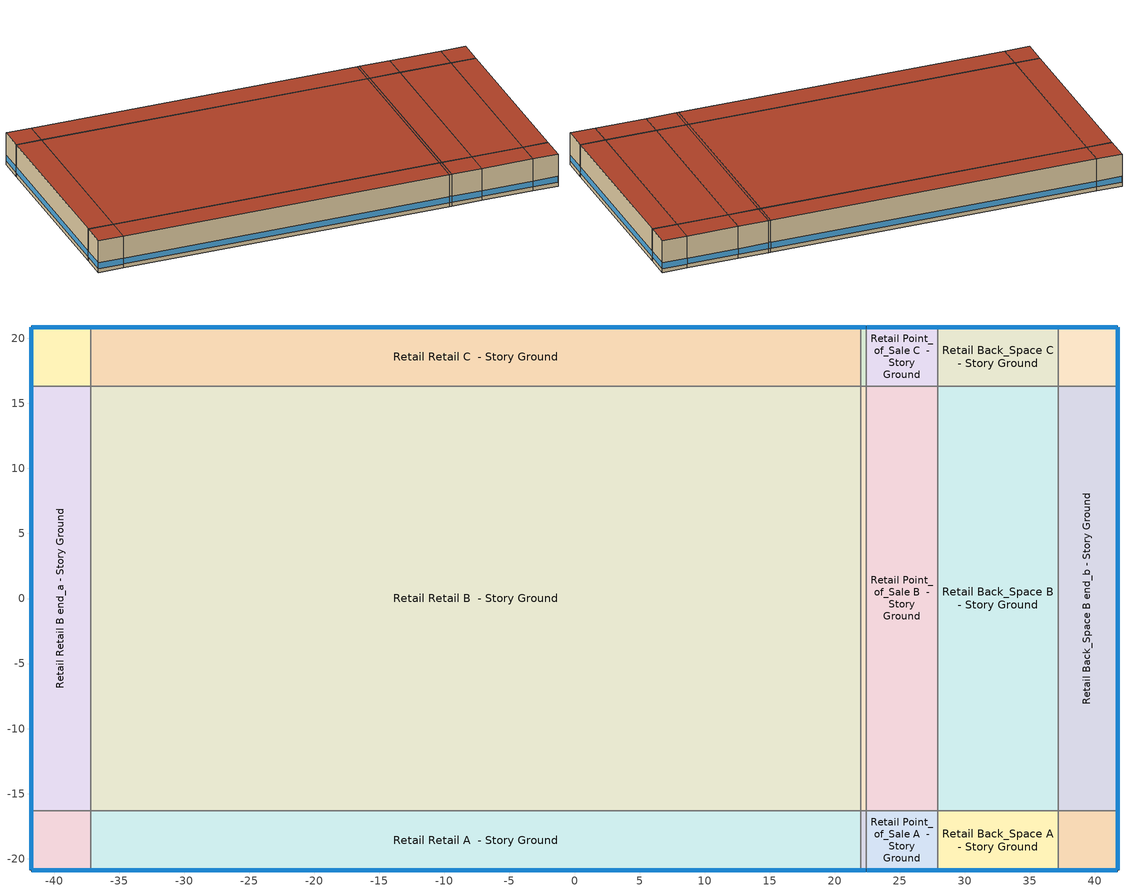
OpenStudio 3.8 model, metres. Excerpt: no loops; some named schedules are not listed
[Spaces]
Retail Retail A end_a - Story Ground
 floor ground (Foundation F 126 Perim 914 Area 209): -41.74,-20.87 -41.74,-16.3 -37.16,-16.3 -37.16,-20.87 z0
 wall outside: -41.74,-16.3 -41.74,-20.87 -37.16,-20.87 z0:6.1
 wall to Retail Retail B end_a - Story Ground: -37.16,-16.3 -41.74,-16.3 z0:6.1
 wall to Retail Retail A  - Story Ground: -37.16,-20.87 -37.16,-16.3 z0:6.1
 window (Window U-1.01 SHGC 0.58): -41.74,-16.32 -41.74,-20.84 / -41.71,-20.87 -37.19,-20.87 z0.76:1.87
 roof outside: -37.16,-20.87 -37.16,-16.3 -41.74,-16.3 -41.74,-20.87 z6.1
Retail Retail B end_a - Story Ground
 floor ground (Foundation F 126 Perim 3259 Area 14901): -41.74,-16.3 -41.74,16.3 -37.16,16.3 -37.16,-16.3 z0
 wall outside: -41.74,16.3 -41.74,-16.3 z0:6.1
 wall to Retail Retail C end_a - Story Ground: -37.16,16.3 -41.74,16.3 z0:6.1
 wall to Retail Retail B  - Story Ground: -37.16,-16.3 -37.16,16.3 z0:6.1
 window (Window U-1.01 SHGC 0.58): -41.74,16.27 -41.74,-16.27 z0.76:1.86
 roof outside: -37.16,-16.3 -37.16,16.3 -41.74,16.3 -41.74,-16.3 z6.1
Retail Retail C end_a - Story Ground
 floor ground (Foundation F 126 Perim 914 Area 209): -41.74,16.3 -41.74,20.87 -37.16,20.87 -37.16,16.3 z0
 wall outside: -37.16,20.87 -41.74,20.87 -41.74,16.3 z0:6.1
 wall to Retail Retail C  - Story Ground: -37.16,16.3 -37.16,20.87 z0:6.1
 window (Window U-1.01 SHGC 0.58): -41.74,20.84 -41.74,16.32 / -37.19,20.87 -41.71,20.87 z0.76:1.87
 roof outside: -37.16,16.3 -37.16,20.87 -41.74,20.87 -41.74,16.3 z6.1
Retail Retail A  - Story Ground
 floor ground (Foundation F 126 Perim 5916 Area 27048): -37.16,-20.87 -37.16,-16.3 22,-16.3 22,-20.87 z0
 wall outside: -37.16,-20.87 22,-20.87 z0:6.1
 wall to Retail Retail B  - Story Ground: 22,-16.3 -37.16,-16.3 z0:6.1
 wall to Retail Entry A  - Story Ground: 22,-20.87 22,-16.3 z0:6.1
 window (Window U-1.01 SHGC 0.58): -37.14,-20.87 21.97,-20.87 z0.76:1.86
 roof outside: 22,-20.87 22,-16.3 -37.16,-16.3 -37.16,-20.87 z6.1
Retail Retail B  - Story Ground
 floor ground (Foundation F 126 Perim 0 Area 192816): -37.16,-16.3 -37.16,16.3 22,16.3 22,-16.3 z0
 wall to Retail Retail C  - Story Ground: 22,16.3 -37.16,16.3 z0:6.1
 wall to Retail Entry B  - Story Ground: 22,-16.3 22,16.3 z0:6.1
 roof outside: 22,-16.3 22,16.3 -37.16,16.3 -37.16,-16.3 z6.1
Retail Retail C  - Story Ground
 floor ground (Foundation F 126 Perim 5916 Area 27048): -37.16,16.3 -37.16,20.87 22,20.87 22,16.3 z0
 wall outside: 22,20.87 -37.16,20.87 z0:6.1
 wall to Retail Entry C  - Story Ground: 22,16.3 22,20.87 z0:6.1
 window (Window U-1.01 SHGC 0.58): 21.97,20.87 -37.14,20.87 z0.76:1.86
 roof outside: 22,16.3 22,20.87 -37.16,20.87 -37.16,16.3 z6.1
Retail Entry A  - Story Ground
 floor ground (Foundation F 126 Perim 043 Area 198): 22,-20.87 22,-16.3 22.43,-16.3 22.43,-20.87 z0
 wall outside: 22,-20.87 22.43,-20.87 z0:6.1
 wall to Retail Entry B  - Story Ground: 22.43,-16.3 22,-16.3 z0:6.1
 wall to Retail Point_of_Sale A  - Story Ground: 22.43,-20.87 22.43,-16.3 z0:6.1
 window (Window U-1.01 SHGC 0.58): 22.02,-20.87 22.4,-20.87 z0.76:2
 roof outside: 22.43,-20.87 22.43,-16.3 22,-16.3 22,-20.87 z6.1
Retail Entry B  - Story Ground
 floor ground (Foundation F 126 Perim 0 Area 1415): 22,-16.3 22,16.3 22.43,16.3 22.43,-16.3 z0
 wall to Retail Entry C  - Story Ground: 22.43,16.3 22,16.3 z0:6.1
 wall to Retail Point_of_Sale B  - Story Ground: 22.43,-16.3 22.43,16.3 z0:6.1
 roof outside: 22.43,-16.3 22.43,16.3 22,16.3 22,-16.3 z6.1
Retail Entry C  - Story Ground
 floor ground (Foundation F 126 Perim 043 Area 198): 22,16.3 22,20.87 22.43,20.87 22.43,16.3 z0
 wall outside: 22.43,20.87 22,20.87 z0:6.1
 wall to Retail Point_of_Sale C  - Story Ground: 22.43,16.3 22.43,20.87 z0:6.1
 window (Window U-1.01 SHGC 0.58): 22.4,20.87 22.02,20.87 z0.76:2
 roof outside: 22.43,16.3 22.43,20.87 22,20.87 22,16.3 z6.1
Retail Point_of_Sale A  - Story Ground
 floor ground (Foundation F 126 Perim 548 Area 2507): 22.43,-20.87 22.43,-16.3 27.91,-16.3 27.91,-20.87 z0
 wall outside: 22.43,-20.87 27.91,-20.87 z0:6.1
 wall to Retail Point_of_Sale B  - Story Ground: 27.91,-16.3 22.43,-16.3 z0:6.1
 wall to Retail Back_Space A  - Story Ground: 27.91,-20.87 27.91,-16.3 z0:6.1
 window (Window U-1.01 SHGC 0.58): 22.45,-20.87 27.89,-20.87 z0.76:1.87
 roof outside: 27.91,-20.87 27.91,-16.3 22.43,-16.3 22.43,-20.87 z6.1
Retail Point_of_Sale B  - Story Ground
 floor ground (Foundation F 126 Perim 0 Area 17874): 22.43,-16.3 22.43,16.3 27.91,16.3 27.91,-16.3 z0
 wall to Retail Point_of_Sale C  - Story Ground: 27.91,16.3 22.43,16.3 z0:6.1
 wall to Retail Back_Space B  - Story Ground: 27.91,-16.3 27.91,16.3 z0:6.1
 roof outside: 27.91,-16.3 27.91,16.3 22.43,16.3 22.43,-16.3 z6.1
Retail Point_of_Sale C  - Story Ground
 floor ground (Foundation F 126 Perim 548 Area 2507): 22.43,16.3 22.43,20.87 27.91,20.87 27.91,16.3 z0
 wall outside: 27.91,20.87 22.43,20.87 z0:6.1
 wall to Retail Back_Space C  - Story Ground: 27.91,16.3 27.91,20.87 z0:6.1
 window (Window U-1.01 SHGC 0.58): 27.89,20.87 22.45,20.87 z0.76:1.87
 roof outside: 27.91,16.3 27.91,20.87 22.43,20.87 22.43,16.3 z6.1
Retail Back_Space A  - Story Ground
 floor ground (Foundation F 126 Perim 925 Area 423): 27.91,-20.87 27.91,-16.3 37.16,-16.3 37.16,-20.87 z0
 wall outside: 27.91,-20.87 37.16,-20.87 z0:6.1
 wall to Retail Back_Space B  - Story Ground: 37.16,-16.3 27.91,-16.3 z0:6.1
 wall to Retail Back_Space A end_b - Story Ground: 37.16,-20.87 37.16,-16.3 z0:6.1
 window (Window U-1.01 SHGC 0.58): 27.94,-20.87 37.14,-20.87 z0.76:1.87
 roof outside: 37.16,-20.87 37.16,-16.3 27.91,-16.3 27.91,-20.87 z6.1
Retail Back_Space B  - Story Ground
 floor ground (Foundation F 126 Perim 0 Area 30152): 27.91,-16.3 27.91,16.3 37.16,16.3 37.16,-16.3 z0
 wall to Retail Back_Space C  - Story Ground: 37.16,16.3 27.91,16.3 z0:6.1
 wall to Retail Back_Space B end_b - Story Ground: 37.16,-16.3 37.16,16.3 z0:6.1
 roof outside: 37.16,-16.3 37.16,16.3 27.91,16.3 27.91,-16.3 z6.1
Retail Back_Space C  - Story Ground
 floor ground (Foundation F 126 Perim 925 Area 423): 27.91,16.3 27.91,20.87 37.16,20.87 37.16,16.3 z0
 wall outside: 37.16,20.87 27.91,20.87 z0:6.1
 wall to Retail Back_Space C end_b - Story Ground: 37.16,16.3 37.16,20.87 z0:6.1
 window (Window U-1.01 SHGC 0.58): 37.14,20.87 27.94,20.87 z0.76:1.87
 roof outside: 37.16,16.3 37.16,20.87 27.91,20.87 27.91,16.3 z6.1
Retail Back_Space A end_b - Story Ground
 floor ground (Foundation F 126 Perim 914 Area 209): 37.16,-20.87 37.16,-16.3 41.74,-16.3 41.74,-20.87 z0
 wall outside: 37.16,-20.87 41.74,-20.87 41.74,-16.3 z0:6.1
 wall to Retail Back_Space B end_b - Story Ground: 41.74,-16.3 37.16,-16.3 z0:6.1
 window (Window U-1.01 SHGC 0.58): 37.19,-20.87 41.71,-20.87 / 41.74,-20.84 41.74,-16.32 z0.76:1.87
 roof outside: 41.74,-20.87 41.74,-16.3 37.16,-16.3 37.16,-20.87 z6.1
Retail Back_Space B end_b - Story Ground
 floor ground (Foundation F 126 Perim 3259 Area 14901): 37.16,-16.3 37.16,16.3 41.74,16.3 41.74,-16.3 z0
 wall outside: 41.74,-16.3 41.74,16.3 z0:6.1
 wall to Retail Back_Space C end_b - Story Ground: 41.74,16.3 37.16,16.3 z0:6.1
 window (Window U-1.01 SHGC 0.58): 41.74,-16.27 41.74,16.27 z0.76:1.86
 roof outside: 41.74,-16.3 41.74,16.3 37.16,16.3 37.16,-16.3 z6.1
Retail Back_Space C end_b - Story Ground
 floor ground (Foundation F 126 Perim 914 Area 209): 37.16,16.3 37.16,20.87 41.74,20.87 41.74,16.3 z0
 wall outside: 41.74,16.3 41.74,20.87 37.16,20.87 z0:6.1
 window (Window U-1.01 SHGC 0.58): 41.71,20.87 37.19,20.87 / 41.74,16.32 41.74,20.84 z0.76:1.87
 roof outside: 41.74,16.3 41.74,20.87 37.16,20.87 37.16,16.3 z6.1
[Site]
Phoenix Deer Valley_AZ_USA: Latitude {deg}=33.69; Longitude {deg}=-112.08; Time Zone {hr}=-7; Elevation {m}=450; Terrain=City
[Site:WaterMainsTemperature]
Calculation Method=Correlation; Annual Average Outdoor Air Temperature {C}=23.2; Maximum Difference In Monthly Average Outdoor Air Temperatures {deltaC}=22.2
[SizingPeriod:DesignDay] Barometric Pressure {Pa}=96035; Rain Indicator=No; Snow Indicator=No; Day of Month=21; Daylight Saving Time Indicator=No; Humidity Condition Type=Wetbulb; Dry-Bulb Temperature Range Modifier Type=DefaultMultipliers
Name | Maximum Dry-Bulb Temperature {C} | Daily Dry-Bulb Temperature Range {deltaC} | Wind Speed {m/s} | Wind Direction {deg} | Month | Day Type | Wetbulb or DewPoint at Maximum Dry-Bulb {C} | Solar Model Indicator | ASHRAE Clear Sky Optical Depth for Beam Irradiance | ASHRAE Clear Sky Optical Depth for Diffuse Irradiance | Sky Clearness
Phoenix Deer Valley Ann Clg .4% Condns DB=>MWB 1 | 42.4 | 11.6 | 4.6 | 250 | 7 | SummerDesignDay | 20.7 | ASHRAETau | 0.359 | 2.367
Phoenix Deer Valley Ann Clg .4% Condns WB=>MDB 1 | 34.4 | 11.6 | 4.6 | 250 | 7 | SummerDesignDay | 23.9 | ASHRAETau | 0.359 | 2.367
Phoenix Deer Valley Ann Htg 99.6% Condns DB 1 | 2.8 | 0 | 1.3 | 30 | 12 | WinterDesignDay | 2.8 | ASHRAEClearSky |  |  | 0
Phoenix Deer Valley August .4% Condns DB=>MCWB 1 | 42.7 | 11.1 | 4.6 | 250 | 8 | SummerDesignDay | 21.7 | ASHRAETau | 0.374 | 2.365
[ClimateZones]
Climate Zone Institution Name 1=ASHRAE; Climate Zone Document Name 1=ANSI/ASHRAE Standard 169; Climate Zone Document Year 1=2006; Climate Zone Value 1=ASHRAE 169-2013-2B
[Building]
ComStock DOE Ref Pre-1980|RetailStandalone: North Axis {deg}=45; Default Construction Set=ComStock DOE Ref Pre-1980 - Retail - ASHRAE 169-2013-2B; Default Schedule Set=Building Default Schedule Set; Standards Building Type=Retail
[Site:GroundTemperature:FCfactorMethod]
January Ground Temperature {C}=20.9; February Ground Temperature {C}=15.4; March Ground Temperature {C}=11.9; April Ground Temperature {C}=14.8; May Ground Temperature {C}=12.7; June Ground Temperature {C}=15.4; July Ground Temperature {C}=23.3; August Ground Temperature {C}=26.3; September Ground Temperature {C}=31.2; October Ground Temperature {C}=30.4; November Ground Temperature {C}=29.8; December Ground Temperature {C}=27.8
[Construction:FfactorGroundFloor] F-Factor {W/m-K}=1.26344
Name | Area {m2} | PerimeterExposed {m}
Foundation F 126 Perim 914 Area 209 | 20.9032 | 9.144
Foundation F 126 Perim 3259 Area 14901 | 149.013 | 32.5925
Foundation F 126 Perim 925 Area 423 | 42.2961 | 9.25112
Foundation F 126 Perim 0 Area 30152 | 301.517 | 0
Foundation F 126 Perim 5916 Area 27048 | 270.478 | 59.1596
Foundation F 126 Perim 0 Area 192816 | 1928.16 | 0
Foundation F 126 Perim 0 Area 1415 | 14.1471 | 0
Foundation F 126 Perim 043 Area 198 | 1.98452 | 0.434059
Foundation F 126 Perim 548 Area 2507 | 25.0736 | 5.48417
Foundation F 126 Perim 0 Area 17874 | 178.743 | 0
[DefaultConstructionSet]
ComStock DOE Ref Pre-1980 - Retail - ASHRAE 169-2013-2B: Default Exterior Surface Constructions=Default Surface Constructions 1; Default Interior Surface Constructions=Default Surface Constructions 2; Default Ground Contact Surface Constructions=Default Surface Constructions 3; Default Exterior SubSurface Constructions=Default Sub Surface Constructions 1; Default Interior SubSurface Constructions=Default Sub Surface Constructions 2; Interior Partition Construction=Typical Interior Partition
[DefaultSurfaceConstructions]
Name | Floor Construction | Wall Construction | Roof Ceiling Construction
Default Surface Constructions 1 | Typical Insulated Exterior Mass Floor | Typical Insulated Exterior Mass Wall R-4.35 | Typical IEAD Roof R-10.0
Default Surface Constructions 2 | Typical Interior Floor | Typical Interior Wall | Typical Interior Ceiling
Default Surface Constructions 3 | Typical Insulated Carpeted 6in Slab Floor | Typical Insulated Basement Mass Wall
[Construction]
Typical Insulated Exterior Mass Floor: 4 in. Normalweight Concrete Floor, Typical Carpet Pad
Typical IEAD Roof R-10.0: Roof Membrane, Typical Insulation R-8.88, Metal Roof Surface
Typical Interior Floor: 100mm Normalweight concrete floor, CP02 CARPET PAD
Typical Interior Wall: G01 13mm gypsum board, G01 13mm gypsum board
Typical Interior Ceiling: CP02 CARPET PAD, 100mm Normalweight concrete floor
Typical Insulated Carpeted 6in Slab Floor: 6 in. Normalweight Concrete Floor, Typical Carpet Pad
Typical Insulated Basement Mass Wall: 8 in. Concrete Block Basement Wall
U 1.22 SHGC 0.54 Simple Glazing Window U-1.22 SHGC 0.54: U 1.22 SHGC 0.54 Simple Glazing U-1.22 SHGC 0.54
U 1.22 SHGC 0.54 Simple Glazing Window U-1.22 SHGC 0.54 1: U 1.22 SHGC 0.54 Simple Glazing U-1.22 SHGC 0.54 1
Typical Insulated Metal Door: F08 Metal surface, Typical Insulation R-1.96
U 0.88 SHGC 0.16 Sgl Ref-A-L Clr 6mm: REF A CLEAR LO 6MM
Typical Overhead Door: Typical Insulation R-1.96
Typical Interior Window: Clear 3mm
Typical Interior Door; Typical Interior Partition: G05 25mm wood
Typical Insulated Exterior Mass Wall R-4.35: 1IN Stucco, 8IN CONCRETE HW RefBldg, Typical Insulation R-1.96, 1/2IN Gypsum
InteriorFurnishings 1: Std Wood 6inch 1
Window U-1.01 SHGC 0.58: Simple Glazing Single - No LowE - Tinted/Reflective - Aluminum
[Material] Thermal Absorptance=0.9
Name | Roughness | Thickness {m} | Conductivity {W/m-K} | Density {kg/m3} | Specific Heat {J/kg-K} | Solar Absorptance | Visible Absorptance
4 in. Normalweight Concrete Floor | MediumRough | 0.1016 | 2.31 | 2322 | 832 | 0.7 | 0.7
Roof Membrane | VeryRough | 0.0095 | 0.16 | 1121.29 | 1460 | 0.7 | 0.7
Metal Roof Surface; F08 Metal surface | Smooth | 0.0008 | 45.28 | 7824 | 500 | 0.7 | 0.7
100mm Normalweight concrete floor | MediumRough | 0.1016 | 2.31045 | 2322 | 832.557 | 0.7 | 0.7
G01 13mm gypsum board | Smooth | 0.0127 | 0.160031 | 800.001 | 1090.73 | 0.7 | 0.5
6 in. Normalweight Concrete Floor | MediumRough | 0.1524 | 2.31 | 2322 | 832 | 0.7 | 0.7
8 in. Concrete Block Basement Wall | MediumRough | 0.2032 | 1.326 | 1842 | 912 | 0.7 | 0.7
G05 25mm wood | MediumSmooth | 0.0254 | 0.15 | 608 | 1630 | 0.5 | 0.5
1IN Stucco | Smooth | 0.0253 | 0.6918 | 1858 | 837 | 0.7 | 0.92
8IN CONCRETE HW RefBldg | Rough | 0.2032 | 1.311 | 2240 | 836.8 | 0.7 | 0.7
1/2IN Gypsum | Smooth | 0.0127 | 0.16 | 784.9 | 830 | 0.4 | 0.4
Std Wood 6inch 1 | MediumSmooth | 0.15 | 0.12 | 540 | 1210 | 0.7 | 0.7
[Material:NoMass] Roughness=Smooth; Thermal Absorptance=0.9; Solar Absorptance=0.7
Name | Thermal Resistance {m2-K/W} | Visible Absorptance
Typical Carpet Pad; CP02 CARPET PAD | 0.21648 | 0.8
Typical Insulation R-8.88 | 1.56434 | 0.7
Typical Insulation R-1.96 | 0.34506 | 0.7
[DefaultSubSurfaceConstructions]
Name | Fixed Window Construction | Operable Window Construction | Door Construction | Glass Door Construction | Overhead Door Construction | Tubular Daylight Dome Construction | Tubular Daylight Diffuser Construction
Default Sub Surface Constructions 1 | U 1.22 SHGC 0.54 Simple Glazing Window U-1.22 SHGC 0.54 | U 1.22 SHGC 0.54 Simple Glazing Window U-1.22 SHGC 0.54 1 | Typical Insulated Metal Door | U 0.88 SHGC 0.16 Sgl Ref-A-L Clr 6mm | Typical Overhead Door | Typical Interior Window | Typical Interior Window
Default Sub Surface Constructions 2 | Typical Interior Window | Typical Interior Window | Typical Interior Door
[WindowMaterial:SimpleGlazingSystem]
Name | U-Factor {W/m2-K} | Solar Heat Gain Coefficient | Visible Transmittance
U 1.22 SHGC 0.54 Simple Glazing U-1.22 SHGC 0.54; U 1.22 SHGC 0.54 Simple Glazing U-1.22 SHGC 0.54 1 | 6.92748 | 0.54 | 0.38
Simple Glazing Single - No LowE - Tinted/Reflective - Aluminum | 5.73505 | 0.579 | 0.455
[WindowMaterial:Glazing] Optical Data Type=SpectralAverage; Infrared Transmittance at Normal Incidence=0; Front Side Infrared Hemispherical Emissivity=0.84; Conductivity {W/m-K}=0.9; Dirt Correction Factor for Solar and Visible Transmittance=1; Solar Diffusing=No
Name | Thickness {m} | Solar Transmittance at Normal Incidence | Front Side Solar Reflectance at Normal Incidence | Back Side Solar Reflectance at Normal Incidence | Visible Transmittance at Normal Incidence | Front Side Visible Reflectance at Normal Incidence | Back Side Visible Reflectance at Normal Incidence | Back Side Infrared Hemispherical Emissivity
REF A CLEAR LO 6MM | 0.006 | 0.066 | 0.341 | 0.493 | 0.08 | 0.41 | 0.37 | 0.4
Clear 3mm | 0.003 | 0.837 | 0.075 | 0.075 | 0.898 | 0.081 | 0.081 | 0.84
[SpaceType] Standards Building Type=Retail
Name | Default Schedule Set | Design Specification Outdoor Air Object | Standards Space Type
Retail Entry - ComStock DOE Ref Pre-1980 | Retail Entry Schedule Set | Retail Entry Ventilation | Entry
Retail Point_of_Sale - ComStock DOE Ref Pre-1980 | Retail Point_of_Sale Schedule Set | Retail Point_of_Sale Ventilation | Point_of_Sale
Retail Back_Space - ComStock DOE Ref Pre-1980 | Retail Back_Space Schedule Set | Retail Back_Space Ventilation | Back_Space
Retail Retail - ComStock DOE Ref Pre-1980 | Retail Retail Schedule Set | Retail Retail Ventilation | Retail
[BuildingStory]
Story Ground: Nominal Z Coordinate {m}=0; Nominal Floor to Floor Height {m}=6.096
[Space] Building Story=Story Ground
Name | Space Type | Thermal Zone
Retail Retail A end_a - Story Ground | Retail Retail - ComStock DOE Ref Pre-1980 | Zone Retail Retail A end_a - Story Ground
Retail Retail B end_a - Story Ground | Retail Retail - ComStock DOE Ref Pre-1980 | Zone Retail Retail B end_a - Story Ground
Retail Retail C end_a - Story Ground | Retail Retail - ComStock DOE Ref Pre-1980 | Zone Retail Retail C end_a - Story Ground
Retail Retail A  - Story Ground | Retail Retail - ComStock DOE Ref Pre-1980 | Zone Retail Retail A  - Story Ground
Retail Retail B  - Story Ground | Retail Retail - ComStock DOE Ref Pre-1980 | Zone Retail Retail B  - Story Ground
Retail Retail C  - Story Ground | Retail Retail - ComStock DOE Ref Pre-1980 | Zone Retail Retail C  - Story Ground
Retail Entry A  - Story Ground | Retail Entry - ComStock DOE Ref Pre-1980 | Zone Retail Entry A  - Story Ground
Retail Entry B  - Story Ground | Retail Entry - ComStock DOE Ref Pre-1980 | Zone Retail Entry B  - Story Ground
Retail Entry C  - Story Ground | Retail Entry - ComStock DOE Ref Pre-1980 | Zone Retail Entry C  - Story Ground
Retail Point_of_Sale A  - Story Ground | Retail Point_of_Sale - ComStock DOE Ref Pre-1980 | Zone Retail Point_of_Sale A  - Story Ground
Retail Point_of_Sale B  - Story Ground | Retail Point_of_Sale - ComStock DOE Ref Pre-1980 | Zone Retail Point_of_Sale B  - Story Ground
Retail Point_of_Sale C  - Story Ground | Retail Point_of_Sale - ComStock DOE Ref Pre-1980 | Zone Retail Point_of_Sale C  - Story Ground
Retail Back_Space A  - Story Ground | Retail Back_Space - ComStock DOE Ref Pre-1980 | Zone Retail Back_Space A  - Story Ground
Retail Back_Space B  - Story Ground | Retail Back_Space - ComStock DOE Ref Pre-1980 | Zone Retail Back_Space B  - Story Ground
Retail Back_Space C  - Story Ground | Retail Back_Space - ComStock DOE Ref Pre-1980 | Zone Retail Back_Space C  - Story Ground
Retail Back_Space A end_b - Story Ground | Retail Back_Space - ComStock DOE Ref Pre-1980 | Zone Retail Back_Space A end_b - Story Ground
Retail Back_Space B end_b - Story Ground | Retail Back_Space - ComStock DOE Ref Pre-1980 | Zone Retail Back_Space B end_b - Story Ground
Retail Back_Space C end_b - Story Ground | Retail Back_Space - ComStock DOE Ref Pre-1980 | Zone Retail Back_Space C end_b - Story Ground
[ThermalZone] Multiplier=1; Use Ideal Air Loads=No
Name | Thermostat
Zone Retail Retail A end_a - Story Ground | Retail Retail - ComStock DOE Ref Pre-1980 Thermostat 1
Zone Retail Retail B end_a - Story Ground | Retail Retail - ComStock DOE Ref Pre-1980 Thermostat 3
Zone Retail Retail C end_a - Story Ground | Retail Retail - ComStock DOE Ref Pre-1980 Thermostat 5
Zone Retail Retail A  - Story Ground | Retail Retail - ComStock DOE Ref Pre-1980 Thermostat
Zone Retail Retail B  - Story Ground | Retail Retail - ComStock DOE Ref Pre-1980 Thermostat 2
Zone Retail Retail C  - Story Ground | Retail Retail - ComStock DOE Ref Pre-1980 Thermostat 4
Zone Retail Entry A  - Story Ground | Retail Entry - ComStock DOE Ref Pre-1980 Thermostat
Zone Retail Entry B  - Story Ground | Retail Entry - ComStock DOE Ref Pre-1980 Thermostat 1
Zone Retail Entry C  - Story Ground | Retail Entry - ComStock DOE Ref Pre-1980 Thermostat 2
Zone Retail Point_of_Sale A  - Story Ground | Retail Point_of_Sale - ComStock DOE Ref Pre-1980 Thermostat
Zone Retail Point_of_Sale B  - Story Ground | Retail Point_of_Sale - ComStock DOE Ref Pre-1980 Thermostat 1
Zone Retail Point_of_Sale C  - Story Ground | Retail Point_of_Sale - ComStock DOE Ref Pre-1980 Thermostat 2
Zone Retail Back_Space A  - Story Ground | Retail Back_Space - ComStock DOE Ref Pre-1980 Thermostat
Zone Retail Back_Space B  - Story Ground | Retail Back_Space - ComStock DOE Ref Pre-1980 Thermostat 2
Zone Retail Back_Space C  - Story Ground | Retail Back_Space - ComStock DOE Ref Pre-1980 Thermostat 4
Zone Retail Back_Space A end_b - Story Ground | Retail Back_Space - ComStock DOE Ref Pre-1980 Thermostat 1
Zone Retail Back_Space B end_b - Story Ground | Retail Back_Space - ComStock DOE Ref Pre-1980 Thermostat 3
Zone Retail Back_Space C end_b - Story Ground | Retail Back_Space - ComStock DOE Ref Pre-1980 Thermostat 5
[People:Definition] Number of People Calculation Method=People/Area; Fraction Radiant=0.3
Name | People per Space Floor Area {person/m2}
Retail Back_Space People Definition | 0.0358438
Retail Entry People Definition; Retail Point_of_Sale People Definition; Retail Retail People Definition | 0.161459
[People] Work Efficiency Schedule=Work Efficiency Schedule; Clothing Insulation Schedule=Clothing Schedule; Air Velocity Schedule=Air Velocity Schedule; Multiplier=1
Name | People Definition | Space or SpaceType
Retail Back_Space People | Retail Back_Space People Definition | Retail Back_Space - ComStock DOE Ref Pre-1980
Retail Entry People | Retail Entry People Definition | Retail Entry - ComStock DOE Ref Pre-1980
Retail Point_of_Sale People | Retail Point_of_Sale People Definition | Retail Point_of_Sale - ComStock DOE Ref Pre-1980
Retail Retail People | Retail Retail People Definition | Retail Retail - ComStock DOE Ref Pre-1980
[Lights:Definition] Design Level Calculation Method=Watts/Area; Fraction Visible=0.2; Return Air Fraction=0
Name | Watts per Space Floor Area {W/m2} | Fraction Radiant
Retail Back_Space - ComStock DOE Ref Pre-1980 General Lights Definition | 2.06273 | 0.31
Retail Retail - ComStock DOE Ref Pre-1980 General Lights Definition; Retail Point_of_Sale - ComStock DOE Ref Pre-1980 General Lights Definition | 5.73211 | 0.31
Retail Retail - ComStock DOE Ref Pre-1980 Task Lights Definition; Retail Point_of_Sale - ComStock DOE Ref Pre-1980 Task Lights Definition | 3.42471 | 0.125
Retail Entry - ComStock DOE Ref Pre-1980 General Lights Definition | 1.92838 | 0.31
Retail Entry - ComStock DOE Ref Pre-1980 Task Lights Definition | 1.01438 | 0.125
Retail Entry - ComStock DOE Ref Pre-1980 Wall Wash Lights Definition | 1.81461 | 0.125
[ElectricEquipment:Definition] Design Level Calculation Method=Watts/Area; Fraction Latent=0; Fraction Radiant=0.5; Fraction Lost=0
Name | Watts per Space Floor Area {W/m2}
Retail Back_Space Elec Equip Definition | 5.92185
Retail Entry Elec Equip Definition; Retail Retail Elec Equip Definition | 2.36874
Retail Point_of_Sale Elec Equip Definition | 15.7916
[ElectricEquipment] Schedule=Mercantile_Retail BLDG_EQUIP_EndUseData BPR Adjusted
Name | Electric Equipment Definition | Space or SpaceType
Retail Back_Space Elec Equip | Retail Back_Space Elec Equip Definition | Retail Back_Space - ComStock DOE Ref Pre-1980
Retail Entry Elec Equip | Retail Entry Elec Equip Definition | Retail Entry - ComStock DOE Ref Pre-1980
Retail Point_of_Sale Elec Equip | Retail Point_of_Sale Elec Equip Definition | Retail Point_of_Sale - ComStock DOE Ref Pre-1980
Retail Retail Elec Equip | Retail Retail Elec Equip Definition | Retail Retail - ComStock DOE Ref Pre-1980
[DesignSpecification:OutdoorAir] Outdoor Air Method=Sum
Name | Outdoor Air Flow per Floor Area {m3/s-m2}
Retail Back_Space Ventilation | 0.000762
Retail Entry Ventilation; Retail Point_of_Sale Ventilation; Retail Retail Ventilation | 0.001524
[DefaultScheduleSet]
Name | Number of People Schedule | People Activity Level Schedule | Lighting Schedule | Electric Equipment Schedule | Infiltration Schedule | Hours of Operation Schedule
Retail Back_Space Schedule Set; Retail Entry Schedule Set; Retail Point_of_Sale Schedule Set; Retail Retail Schedule Set | Retail Bldg Occ | Retail Activity | Mercantile_Retail BLDG_LIGHT_EndUseData | Mercantile_Retail BLDG_EQUIP_EndUseData | Retail Infil Half On
Building Default Schedule Set |  |  |  |  |  | Building Hours of Operation NonResidential
[Exterior:Lights:Definition]
Name | Design Level {W}
Parking Areas and Drives Def (W/ft^2) | 0.0497494
Building Facades Def (W/ft^2) | 0.25
Main Entries Def (W/ft) | 30
Other Doors Def (W/ft) | 25
[Exterior:Lights] Schedule=Always On Discrete; Control Option=AstronomicalClock
Name | Exterior Lights Definition | Multiplier
Parking Areas and Drives | Parking Areas and Drives Def (W/ft^2) | 53158.9
Building Facades | Building Facades Def (W/ft^2) | 16431.7
Main Entries | Main Entries Def (W/ft) | 30
Other Doors | Other Doors Def (W/ft) | 43.95
[ThermostatSetpoint:DualSetpoint] Heating Setpoint Temperature Schedule=Retail HtgSetp
Name | Cooling Setpoint Temperature Schedule
Retail Back_Space - ComStock DOE Ref Pre-1980 Thermostat; Retail Back_Space - ComStock DOE Ref Pre-1980 Thermostat 1; Retail Back_Space - ComStock DOE Ref Pre-1980 Thermostat 2; Retail Back_Space - ComStock DOE Ref Pre-1980 Thermostat 3; Retail Back_Space - ComStock DOE Ref Pre-1980 Thermostat 4; Retail Back_Space - ComStock DOE Ref Pre-1980 Thermostat 5; Retail Point_of_Sale - ComStock DOE Ref Pre-1980 Thermostat; Retail Point_of_Sale - ComStock DOE Ref Pre-1980 Thermostat 1; Retail Point_of_Sale - ComStock DOE Ref Pre-1980 Thermostat 2; Retail Retail - ComStock DOE Ref Pre-1980 Thermostat; Retail Retail - ComStock DOE Ref Pre-1980 Thermostat 1; Retail Retail - ComStock DOE Ref Pre-1980 Thermostat 2; Retail Retail - ComStock DOE Ref Pre-1980 Thermostat 3; Retail Retail - ComStock DOE Ref Pre-1980 Thermostat 4; Retail Retail - ComStock DOE Ref Pre-1980 Thermostat 5 | Retail ClgSetp
Retail Entry - ComStock DOE Ref Pre-1980 Thermostat; Retail Entry - ComStock DOE Ref Pre-1980 Thermostat 1; Retail Entry - ComStock DOE Ref Pre-1980 Thermostat 2 | Retail FRONT ENTRY COOLING
[InternalMass:Definition]
Internal Mass Definition 2: Construction=InteriorFurnishings 1; Design Level Calculation Method=SurfaceArea/Area; Surface Area per Space Floor Area=2
[InternalMass] Internal Mass Definition=Internal Mass Definition 2; Multiplier=1
Name | Space or SpaceType
Retail Back_Space C end_b - Story Ground Mass | Retail Back_Space C end_b - Story Ground
Retail Back_Space B end_b - Story Ground Mass | Retail Back_Space B end_b - Story Ground
Retail Back_Space C  - Story Ground Mass | Retail Back_Space C  - Story Ground
Retail Back_Space A end_b - Story Ground Mass | Retail Back_Space A end_b - Story Ground
Retail Back_Space B  - Story Ground Mass | Retail Back_Space B  - Story Ground
Retail Retail A end_a - Story Ground Mass | Retail Retail A end_a - Story Ground
Retail Retail C end_a - Story Ground Mass | Retail Retail C end_a - Story Ground
Retail Retail C  - Story Ground Mass | Retail Retail C  - Story Ground
Retail Retail A  - Story Ground Mass | Retail Retail A  - Story Ground
Retail Retail B  - Story Ground Mass | Retail Retail B  - Story Ground
Retail Retail B end_a - Story Ground Mass | Retail Retail B end_a - Story Ground
Retail Back_Space A  - Story Ground Mass | Retail Back_Space A  - Story Ground
Retail Point_of_Sale A  - Story Ground Mass | Retail Point_of_Sale A  - Story Ground
Retail Point_of_Sale B  - Story Ground Mass | Retail Point_of_Sale B  - Story Ground
Retail Point_of_Sale C  - Story Ground Mass | Retail Point_of_Sale C  - Story Ground
[Lights] Schedule=Mercantile_Retail BLDG_LIGHT_EndUseData BPR Adjusted; Fraction Replaceable=1
Name | Lights Definition | Space or SpaceType
Retail Back_Space - ComStock DOE Ref Pre-1980 General Lighting | Retail Back_Space - ComStock DOE Ref Pre-1980 General Lights Definition | Retail Back_Space - ComStock DOE Ref Pre-1980
Retail Retail - ComStock DOE Ref Pre-1980 General Lighting | Retail Retail - ComStock DOE Ref Pre-1980 General Lights Definition | Retail Retail - ComStock DOE Ref Pre-1980
Retail Retail - ComStock DOE Ref Pre-1980 Task Lighting | Retail Retail - ComStock DOE Ref Pre-1980 Task Lights Definition | Retail Retail - ComStock DOE Ref Pre-1980
Retail Point_of_Sale - ComStock DOE Ref Pre-1980 General Lighting | Retail Point_of_Sale - ComStock DOE Ref Pre-1980 General Lights Definition | Retail Point_of_Sale - ComStock DOE Ref Pre-1980
Retail Point_of_Sale - ComStock DOE Ref Pre-1980 Task Lighting | Retail Point_of_Sale - ComStock DOE Ref Pre-1980 Task Lights Definition | Retail Point_of_Sale - ComStock DOE Ref Pre-1980
Retail Entry - ComStock DOE Ref Pre-1980 General Lighting | Retail Entry - ComStock DOE Ref Pre-1980 General Lights Definition | Retail Entry - ComStock DOE Ref Pre-1980
Retail Entry - ComStock DOE Ref Pre-1980 Task Lighting | Retail Entry - ComStock DOE Ref Pre-1980 Task Lights Definition | Retail Entry - ComStock DOE Ref Pre-1980
Retail Entry - ComStock DOE Ref Pre-1980 Wall Wash Lighting | Retail Entry - ComStock DOE Ref Pre-1980 Wall Wash Lights Definition | Retail Entry - ComStock DOE Ref Pre-1980
[SpaceInfiltration:DesignFlowRate] Design Flow Rate Calculation Method=Flow/ExteriorArea; Flow per Exterior Surface Area {m3/s-m2}=0.000619923; Velocity Term Coefficient=0
Name | Space or SpaceType | Schedule | Constant Term Coefficient | Temperature Term Coefficient | Velocity Squared Term Coefficient
Retail Back_Space C end_b - Story Ground HVAC On Infiltration | Retail Back_Space C end_b - Story Ground | Infiltration HVAC On Schedule | -0.0048 | -0.0014 | 0.0307
Retail Back_Space C end_b - Story Ground HVAC Off Infiltration | Retail Back_Space C end_b - Story Ground | Infiltration HVAC Off Schedule | 0 | 0.0097 | 0.0524
Retail Back_Space B end_b - Story Ground HVAC On Infiltration | Retail Back_Space B end_b - Story Ground | Infiltration HVAC On Schedule | -0.0048 | -0.0014 | 0.0307
Retail Back_Space B end_b - Story Ground HVAC Off Infiltration | Retail Back_Space B end_b - Story Ground | Infiltration HVAC Off Schedule | 0 | 0.0097 | 0.0524
Retail Back_Space C  - Story Ground HVAC On Infiltration | Retail Back_Space C  - Story Ground | Infiltration HVAC On Schedule | -0.0048 | -0.0014 | 0.0307
Retail Back_Space C  - Story Ground HVAC Off Infiltration | Retail Back_Space C  - Story Ground | Infiltration HVAC Off Schedule | 0 | 0.0097 | 0.0524
Retail Back_Space A end_b - Story Ground HVAC On Infiltration | Retail Back_Space A end_b - Story Ground | Infiltration HVAC On Schedule | -0.0048 | -0.0014 | 0.0307
Retail Back_Space A end_b - Story Ground HVAC Off Infiltration | Retail Back_Space A end_b - Story Ground | Infiltration HVAC Off Schedule | 0 | 0.0097 | 0.0524
Retail Back_Space B  - Story Ground HVAC On Infiltration | Retail Back_Space B  - Story Ground | Infiltration HVAC On Schedule | -0.0048 | -0.0014 | 0.0307
Retail Back_Space B  - Story Ground HVAC Off Infiltration | Retail Back_Space B  - Story Ground | Infiltration HVAC Off Schedule | 0 | 0.0097 | 0.0524
Retail Retail A end_a - Story Ground HVAC On Infiltration | Retail Retail A end_a - Story Ground | Infiltration HVAC On Schedule | -0.0048 | -0.0014 | 0.0307
Retail Retail A end_a - Story Ground HVAC Off Infiltration | Retail Retail A end_a - Story Ground | Infiltration HVAC Off Schedule | 0 | 0.0097 | 0.0524
Retail Retail C end_a - Story Ground HVAC On Infiltration | Retail Retail C end_a - Story Ground | Infiltration HVAC On Schedule | -0.0048 | -0.0014 | 0.0307
Retail Retail C end_a - Story Ground HVAC Off Infiltration | Retail Retail C end_a - Story Ground | Infiltration HVAC Off Schedule | 0 | 0.0097 | 0.0524
Retail Retail C  - Story Ground HVAC On Infiltration | Retail Retail C  - Story Ground | Infiltration HVAC On Schedule | -0.0048 | -0.0014 | 0.0307
Retail Retail C  - Story Ground HVAC Off Infiltration | Retail Retail C  - Story Ground | Infiltration HVAC Off Schedule | 0 | 0.0097 | 0.0524
Retail Retail A  - Story Ground HVAC On Infiltration | Retail Retail A  - Story Ground | Infiltration HVAC On Schedule | -0.0048 | -0.0014 | 0.0307
Retail Retail A  - Story Ground HVAC Off Infiltration | Retail Retail A  - Story Ground | Infiltration HVAC Off Schedule | 0 | 0.0097 | 0.0524
Retail Retail B  - Story Ground HVAC On Infiltration | Retail Retail B  - Story Ground | Infiltration HVAC On Schedule | -0.0048 | -0.0014 | 0.0307
Retail Retail B  - Story Ground HVAC Off Infiltration | Retail Retail B  - Story Ground | Infiltration HVAC Off Schedule | 0 | 0.0097 | 0.0524
Retail Entry B  - Story Ground HVAC On Infiltration | Retail Entry B  - Story Ground | Infiltration HVAC On Schedule | -0.0048 | -0.0014 | 0.0307
Retail Entry B  - Story Ground HVAC Off Infiltration | Retail Entry B  - Story Ground | Infiltration HVAC Off Schedule | 0 | 0.0097 | 0.0524
Retail Retail B end_a - Story Ground HVAC On Infiltration | Retail Retail B end_a - Story Ground | Infiltration HVAC On Schedule | -0.0048 | -0.0014 | 0.0307
Retail Retail B end_a - Story Ground HVAC Off Infiltration | Retail Retail B end_a - Story Ground | Infiltration HVAC Off Schedule | 0 | 0.0097 | 0.0524
Retail Back_Space A  - Story Ground HVAC On Infiltration | Retail Back_Space A  - Story Ground | Infiltration HVAC On Schedule | -0.0048 | -0.0014 | 0.0307
Retail Back_Space A  - Story Ground HVAC Off Infiltration | Retail Back_Space A  - Story Ground | Infiltration HVAC Off Schedule | 0 | 0.0097 | 0.0524
Retail Entry A  - Story Ground HVAC On Infiltration | Retail Entry A  - Story Ground | Infiltration HVAC On Schedule | -0.0048 | -0.0014 | 0.0307
Retail Entry A  - Story Ground HVAC Off Infiltration | Retail Entry A  - Story Ground | Infiltration HVAC Off Schedule | 0 | 0.0097 | 0.0524
Retail Point_of_Sale A  - Story Ground HVAC On Infiltration | Retail Point_of_Sale A  - Story Ground | Infiltration HVAC On Schedule | -0.0048 | -0.0014 | 0.0307
Retail Point_of_Sale A  - Story Ground HVAC Off Infiltration | Retail Point_of_Sale A  - Story Ground | Infiltration HVAC Off Schedule | 0 | 0.0097 | 0.0524
Retail Point_of_Sale B  - Story Ground HVAC On Infiltration | Retail Point_of_Sale B  - Story Ground | Infiltration HVAC On Schedule | -0.0048 | -0.0014 | 0.0307
Retail Point_of_Sale B  - Story Ground HVAC Off Infiltration | Retail Point_of_Sale B  - Story Ground | Infiltration HVAC Off Schedule | 0 | 0.0097 | 0.0524
Retail Entry C  - Story Ground HVAC On Infiltration | Retail Entry C  - Story Ground | Infiltration HVAC On Schedule | -0.0048 | -0.0014 | 0.0307
Retail Entry C  - Story Ground HVAC Off Infiltration | Retail Entry C  - Story Ground | Infiltration HVAC Off Schedule | 0 | 0.0097 | 0.0524
Retail Point_of_Sale C  - Story Ground HVAC On Infiltration | Retail Point_of_Sale C  - Story Ground | Infiltration HVAC On Schedule | -0.0048 | -0.0014 | 0.0307
Retail Point_of_Sale C  - Story Ground HVAC Off Infiltration | Retail Point_of_Sale C  - Story Ground | Infiltration HVAC Off Schedule | 0 | 0.0097 | 0.0524
[Schedule:Ruleset]
Name | Default Day Schedule | Summer Design Day Schedule | Winter Design Day Schedule
Clothing Schedule | Clothing Schedule Default Winter Clothes
Air Velocity Schedule | Air Velocity Schedule Default
Work Efficiency Schedule | Work Efficiency Schedule Default
Retail Bldg Occ | Retail Bldg Occ Default | Retail Bldg Occ Summer Design Day | Retail Bldg Occ Winter Design Day
Retail Activity | Retail Activity Default | Retail Activity Summer Design Day | Retail Activity Winter Design Day
Mercantile_Retail BLDG_LIGHT_EndUseData | Mercantile_Retail BLDG_LIGHT_EndUseData Default | Mercantile_Retail BLDG_LIGHT_EndUseData Summer Design Day | Mercantile_Retail BLDG_LIGHT_EndUseData Winter Design Day
Mercantile_Retail BLDG_EQUIP_EndUseData | Mercantile_Retail BLDG_EQUIP_EndUseData Default | Mercantile_Retail BLDG_EQUIP_EndUseData Summer Design Day | Mercantile_Retail BLDG_EQUIP_EndUseData Winter Design Day
Retail Infil Half On | Retail Infil Half On Default | Retail Infil Half On Summer Design Day | Retail Infil Half On Winter Design Day
Retail HtgSetp | Retail HtgSetp Default | Schedule Day 5 | Schedule Day 6
Retail ClgSetp | Retail ClgSetp Default | Schedule Day 2 | Schedule Day 3
Retail FRONT ENTRY COOLING | Retail FRONT ENTRY COOLING Default | Retail FRONT ENTRY COOLING Summer Design Day | Retail FRONT ENTRY COOLING Winter Design Day
Building Hours of Operation NonResidential | Building Hours of Operation NonResidential Default | Building Hours of Operation NonResidential Summer Design Day | Building Hours of Operation NonResidential Winter Design Day
Mercantile_Retail BLDG_LIGHT_EndUseData BPR Adjusted | Mercantile_Retail BLDG_LIGHT_EndUseData Default 1 | Mercantile_Retail BLDG_LIGHT_EndUseData Summer Design Day 1 | Mercantile_Retail BLDG_LIGHT_EndUseData Winter Design Day 1
Mercantile_Retail BLDG_EQUIP_EndUseData BPR Adjusted | Mercantile_Retail BLDG_EQUIP_EndUseData Default 1 | Mercantile_Retail BLDG_EQUIP_EndUseData Summer Design Day 1 | Mercantile_Retail BLDG_EQUIP_EndUseData Winter Design Day 1
Infiltration HVAC On Schedule | Zone Retail Retail B  - Story Ground PSZ-AC Occ Sch Default 2 | Zone Retail Retail B  - Story Ground PSZ-AC Occ Sch Summer Design Day 2 | Zone Retail Retail B  - Story Ground PSZ-AC Occ Sch Winter Design Day 2
Infiltration HVAC Off Schedule | Infiltration HVAC Off Schedule Default Day Schedule | Infiltration HVAC Off Schedule Summer Design Day Schedule 1 | Infiltration HVAC Off Schedule Winter Design Day Schedule 1
[Schedule:Day]
Retail Bldg Occ Default: Average, 6, 30, 0, 6, 45, 0.025, 7, 0, 0.05, 7, 15, 0.075, 7, 30, 0.1, 7, 45, 0.125, 8, 0, 0.15, 8, 15, 0.175, 8, 30, 0.2, 8, 45, 0.275, 9, 0, 0.35, 9, 15, 0.425, 9, 30, 0.5, 10, 0, 0.5, 10, 15, 0.525, 10, 30, 0.55, 10, 45, 0.575, 11, 0, 0.6, 11, 15, 0.625, 11, 30, 0.65, 11, 45, 0.675, 12, 0, 0.7, 13, 37, 0.7, 13, 52, 0.725, 14, 7, 0.75, 14, 22, 0.775, 14, 37, 0.8, 14, 52, 0.775, 15, 7, 0.75, 15, 22, 0.725, 15, 37, 0.7, 15, 52, 0.65, 16, 7, 0.6, 16, 22, 0.55, 16, 37, 0.5, 17, 7, 0.5, 17, 22, 0.455556, 17, 37, 0.411111, 17, 52, 0.366667, 18, 7, 0.322222, 18, 15, 0.3, 18, 30, 0.2625, 18, 45, 0.225, 19, 0, 0.1875, 19, 15, 0.15, 19, 30, 0.1125, 19, 45, 0.075, 20, 0, 0.0375, 20, 15, 0, 24, 0, 0
Retail Bldg Occ Winter Design Day; Retail Bldg Occ Summer Design Day; Building Hours of Operation NonResidential Winter Design Day; Building Hours of Operation NonResidential Summer Design Day; Zone Retail Retail B  - Story Ground PSZ-AC Occ Sch Summer Design Day 2; Zone Retail Retail B  - Story Ground PSZ-AC Occ Sch Winter Design Day 2: 24, 0, 1
Retail Activity Default: Average, 24, 0, 120
Retail Activity Winter Design Day; Retail Activity Summer Design Day: 24, 0, 120
Retail HtgSetp Default: Average, 6, 0, 15, 19, 15, 19.4444, 24, 0, 15
Retail ClgSetp Default: Average, 6, 0, 22.7778, 19, 15, 22.7778, 24, 0, 22.7778
Retail FRONT ENTRY COOLING Default: Average, 24, 0, 90
Retail FRONT ENTRY COOLING Winter Design Day; Retail FRONT ENTRY COOLING Summer Design Day: 24, 0, 90
Building Hours of Operation NonResidential Default: 9, 0, 0, 19, 15, 1, 24, 0, 0
Zone Retail Retail B  - Story Ground PSZ-AC Occ Sch Default 2: 7, 45, 0, 19, 15, 1, 24, 0, 0
Infiltration HVAC Off Schedule Default Day Schedule: 7, 45, 1, 19, 15, 0, 24, 0, 1
Infiltration HVAC Off Schedule Summer Design Day Schedule 1; Infiltration HVAC Off Schedule Winter Design Day Schedule 1: 24, 0, 0
Schedule Day 2; Schedule Day 3: 24, 0, 22.7778
Schedule Day 5; Schedule Day 6: 24, 0, 19.4444
[Schedule:Rule]
Schedule Rule 2: Schedule Ruleset=Retail Bldg Occ; Rule Order=1; Day Schedule=Retail Bldg Occ Sat Day; Apply Saturday=Yes; Date Specification Type=DateRange; Start Month=1; Start Day=1; End Month=12; End Day=31
Schedule Rule 3: Schedule Ruleset=Retail Bldg Occ; Rule Order=0; Day Schedule=Retail Bldg Occ Sun Day; Date Specification Type=DateRange; Start Month=1; Start Day=1; End Month=12; End Day=31; Apply Sunday=Yes
Schedule Rule 10: Schedule Ruleset=Retail HtgSetp; Rule Order=1; Day Schedule=Retail HtgSetp Sat Day; Apply Saturday=Yes; Date Specification Type=DateRange; Start Month=1; Start Day=1; End Month=12; End Day=31
Schedule Rule 11: Schedule Ruleset=Retail HtgSetp; Rule Order=0; Day Schedule=Retail HtgSetp Sun Day; Date Specification Type=DateRange; Start Month=1; Start Day=1; End Month=12; End Day=31; Apply Sunday=Yes
Schedule Rule 12: Schedule Ruleset=Retail ClgSetp; Rule Order=1; Day Schedule=Retail ClgSetp Sat Day; Apply Saturday=Yes; Date Specification Type=DateRange; Start Month=1; Start Day=1; End Month=12; End Day=31
Schedule Rule 13: Schedule Ruleset=Retail ClgSetp; Rule Order=0; Day Schedule=Retail ClgSetp Sun Day; Date Specification Type=DateRange; Start Month=1; Start Day=1; End Month=12; End Day=31; Apply Sunday=Yes
Building Hours of Operation NonResidential Saturday Rule: Schedule Ruleset=Building Hours of Operation NonResidential; Rule Order=1; Day Schedule=Building Hours of Operation NonResidential Saturday; Apply Saturday=Yes; Date Specification Type=DateRange; Start Month=1; Start Day=1; End Month=12; End Day=31
Building Hours of Operation NonResidential Sunday Rule: Schedule Ruleset=Building Hours of Operation NonResidential; Rule Order=0; Day Schedule=Building Hours of Operation NonResidential Sunday; Date Specification Type=DateRange; Start Month=1; Start Day=1; End Month=12; End Day=31; Apply Sunday=Yes
autogen Retail Activity 0: Schedule Ruleset=Retail Activity; Rule Order=0; Day Schedule=autogen Retail Activity 0_day_sch; Apply Saturday=Yes; Date Specification Type=SpecificDates; Apply Sunday=Yes; Apply Monday=Yes; Apply Tuesday=Yes; Apply Wednesday=Yes; Apply Thursday=Yes; Apply Friday=Yes; Specific Month 1=1; Specific Day 1=6; Specific Month 2=1; Specific Day 2=13; Specific Month 3=1; Specific Day 3=20; Specific Month 4=1; Specific Day 4=27; Specific Month 5=2; Specific Day 5=3; Specific Month 6=2; Specific Day 6=10; Specific Month 7=2; Specific Day 7=17; Specific Month 8=2; Specific Day 8=24; Specific Month 9=3; Specific Day 9=3; Specific Month 10=3; Specific Day 10=10; Specific Month 11=3; Specific Day 11=17; Specific Month 12=3; Specific Day 12=24; Specific Month 13=3; Specific Day 13=31; Specific Month 14=4; Specific Day 14=7; Specific Month 15=4; Specific Day 15=14; Specific Month 16=4; Specific Day 16=21; Specific Month 17=4; Specific Day 17=28; Specific Month 18=5; Specific Day 18=5; Specific Month 19=5; Specific Day 19=12; Specific Month 20=5; Specific Day 20=19; Specific Month 21=5; Specific Day 21=26; Specific Month 22=6; Specific Day 22=2; Specific Month 23=6; Specific Day 23=9; Specific Month 24=6; Specific Day 24=16; Specific Month 25=6; Specific Day 25=23; Specific Month 26=6; Specific Day 26=30; Specific Month 27=7; Specific Day 27=7; Specific Month 28=7; Specific Day 28=14; Specific Month 29=7; Specific Day 29=21; Specific Month 30=7; Specific Day 30=28; Specific Month 31=8; Specific Day 31=4; Specific Month 32=8; Specific Day 32=11; Specific Month 33=8; Specific Day 33=18; Specific Month 34=8; Specific Day 34=25; Specific Month 35=9; Specific Day 35=1; Specific Month 36=9; Specific Day 36=8; Specific Month 37=9; Specific Day 37=15; Specific Month 38=9; Specific Day 38=22; Specific Month 39=9; Specific Day 39=29; Specific Month 40=10; Specific Day 40=6; Specific Month 41=10; Specific Day 41=13; Specific Month 42=10; Specific Day 42=20; Specific Month 43=10; Specific Day 43=27; Specific Month 44=11; Specific Day 44=3; Specific Month 45=11; Specific Day 45=10; Specific Month 46=11; Specific Day 46=17; Specific Month 47=11; Specific Day 47=24; Specific Month 48=12; Specific Day 48=1; Specific Month 49=12; Specific Day 49=8; Specific Month 50=12; Specific Day 50=15; Specific Month 51=12; Specific Day 51=22; Specific Month 52=12; Specific Day 52=29
autogen Retail FRONT ENTRY COOLING 0: Schedule Ruleset=Retail FRONT ENTRY COOLING; Rule Order=0; Day Schedule=autogen Retail FRONT ENTRY COOLING 0_day_sch; Apply Saturday=Yes; Date Specification Type=SpecificDates; Apply Sunday=Yes; Apply Monday=Yes; Apply Tuesday=Yes; Apply Wednesday=Yes; Apply Thursday=Yes; Apply Friday=Yes; Specific Month 1=1; Specific Day 1=6; Specific Month 2=1; Specific Day 2=13; Specific Month 3=1; Specific Day 3=20; Specific Month 4=1; Specific Day 4=27; Specific Month 5=2; Specific Day 5=3; Specific Month 6=2; Specific Day 6=10; Specific Month 7=2; Specific Day 7=17; Specific Month 8=2; Specific Day 8=24; Specific Month 9=3; Specific Day 9=3; Specific Month 10=3; Specific Day 10=10; Specific Month 11=3; Specific Day 11=17; Specific Month 12=3; Specific Day 12=24; Specific Month 13=3; Specific Day 13=31; Specific Month 14=4; Specific Day 14=7; Specific Month 15=4; Specific Day 15=14; Specific Month 16=4; Specific Day 16=21; Specific Month 17=4; Specific Day 17=28; Specific Month 18=5; Specific Day 18=5; Specific Month 19=5; Specific Day 19=12; Specific Month 20=5; Specific Day 20=19; Specific Month 21=5; Specific Day 21=26; Specific Month 22=6; Specific Day 22=2; Specific Month 23=6; Specific Day 23=9; Specific Month 24=6; Specific Day 24=16; Specific Month 25=6; Specific Day 25=23; Specific Month 26=6; Specific Day 26=30; Specific Month 27=7; Specific Day 27=7; Specific Month 28=7; Specific Day 28=14; Specific Month 29=7; Specific Day 29=21; Specific Month 30=7; Specific Day 30=28; Specific Month 31=8; Specific Day 31=4; Specific Month 32=8; Specific Day 32=11; Specific Month 33=8; Specific Day 33=18; Specific Month 34=8; Specific Day 34=25; Specific Month 35=9; Specific Day 35=1; Specific Month 36=9; Specific Day 36=8; Specific Month 37=9; Specific Day 37=15; Specific Month 38=9; Specific Day 38=22; Specific Month 39=9; Specific Day 39=29; Specific Month 40=10; Specific Day 40=6; Specific Month 41=10; Specific Day 41=13; Specific Month 42=10; Specific Day 42=20; Specific Month 43=10; Specific Day 43=27; Specific Month 44=11; Specific Day 44=3; Specific Month 45=11; Specific Day 45=10; Specific Month 46=11; Specific Day 46=17; Specific Month 47=11; Specific Day 47=24; Specific Month 48=12; Specific Day 48=1; Specific Month 49=12; Specific Day 49=8; Specific Month 50=12; Specific Day 50=15; Specific Month 51=12; Specific Day 51=22; Specific Month 52=12; Specific Day 52=29
autogen Retail FRONT ENTRY COOLING 1: Schedule Ruleset=Retail FRONT ENTRY COOLING; Rule Order=1; Day Schedule=autogen Retail FRONT ENTRY COOLING 1_day_sch; Apply Saturday=Yes; Date Specification Type=SpecificDates; Apply Sunday=Yes; Apply Monday=Yes; Apply Tuesday=Yes; Apply Wednesday=Yes; Apply Thursday=Yes; Apply Friday=Yes; Specific Month 1=1; Specific Day 1=7; Specific Month 2=1; Specific Day 2=14; Specific Month 3=1; Specific Day 3=21; Specific Month 4=1; Specific Day 4=28; Specific Month 5=2; Specific Day 5=4; Specific Month 6=2; Specific Day 6=11; Specific Month 7=2; Specific Day 7=18; Specific Month 8=2; Specific Day 8=25; Specific Month 9=3; Specific Day 9=4; Specific Month 10=3; Specific Day 10=11; Specific Month 11=3; Specific Day 11=18; Specific Month 12=3; Specific Day 12=25; Specific Month 13=4; Specific Day 13=1; Specific Month 14=4; Specific Day 14=8; Specific Month 15=4; Specific Day 15=15; Specific Month 16=4; Specific Day 16=22; Specific Month 17=4; Specific Day 17=29; Specific Month 18=5; Specific Day 18=6; Specific Month 19=5; Specific Day 19=13; Specific Month 20=5; Specific Day 20=20; Specific Month 21=5; Specific Day 21=27; Specific Month 22=6; Specific Day 22=3; Specific Month 23=6; Specific Day 23=10; Specific Month 24=6; Specific Day 24=17; Specific Month 25=6; Specific Day 25=24; Specific Month 26=7; Specific Day 26=1; Specific Month 27=7; Specific Day 27=8; Specific Month 28=7; Specific Day 28=15; Specific Month 29=7; Specific Day 29=22; Specific Month 30=7; Specific Day 30=29; Specific Month 31=8; Specific Day 31=5; Specific Month 32=8; Specific Day 32=12; Specific Month 33=8; Specific Day 33=19; Specific Month 34=8; Specific Day 34=26; Specific Month 35=9; Specific Day 35=2; Specific Month 36=9; Specific Day 36=9; Specific Month 37=9; Specific Day 37=16; Specific Month 38=9; Specific Day 38=23; Specific Month 39=9; Specific Day 39=30; Specific Month 40=10; Specific Day 40=7; Specific Month 41=10; Specific Day 41=14; Specific Month 42=10; Specific Day 42=21; Specific Month 43=10; Specific Day 43=28; Specific Month 44=11; Specific Day 44=4; Specific Month 45=11; Specific Day 45=11; Specific Month 46=11; Specific Day 46=18; Specific Month 47=11; Specific Day 47=25; Specific Month 48=12; Specific Day 48=2; Specific Month 49=12; Specific Day 49=9; Specific Month 50=12; Specific Day 50=16; Specific Month 51=12; Specific Day 51=23; Specific Month 52=12; Specific Day 52=30
Zone Retail Retail B  - Story Ground PSZ-AC Occ Sch Sunday Rule 2: Schedule Ruleset=Infiltration HVAC On Schedule; Rule Order=0; Day Schedule=Zone Retail Retail B  - Story Ground PSZ-AC Occ Sch Sunday 2; Date Specification Type=DateRange; Start Month=1; Start Day=1; End Month=12; End Day=31; Apply Sunday=Yes
Zone Retail Retail B  - Story Ground PSZ-AC Occ Sch Saturday Rule 2: Schedule Ruleset=Infiltration HVAC On Schedule; Rule Order=1; Day Schedule=Zone Retail Retail B  - Story Ground PSZ-AC Occ Sch Saturday 2; Apply Saturday=Yes; Date Specification Type=DateRange; Start Month=1; Start Day=1; End Month=12; End Day=31
Infiltration HVAC Off Schedule Schedule Day 0 Rule: Schedule Ruleset=Infiltration HVAC Off Schedule; Rule Order=1; Day Schedule=Infiltration HVAC Off Schedule Schedule Day 0 1; Apply Saturday=No; Apply Sunday=Yes; Apply Monday=No; Apply Tuesday=No; Apply Wednesday=No; Apply Thursday=No; Apply Friday=No
Infiltration HVAC Off Schedule Schedule Day 1 Rule: Schedule Ruleset=Infiltration HVAC Off Schedule; Rule Order=0; Day Schedule=Infiltration HVAC Off Schedule Schedule Day 2; Apply Saturday=Yes; Apply Sunday=No; Apply Monday=No; Apply Tuesday=No; Apply Wednesday=No; Apply Thursday=No; Apply Friday=No
[Schedule:Constant]
Always On Discrete: Value=1
